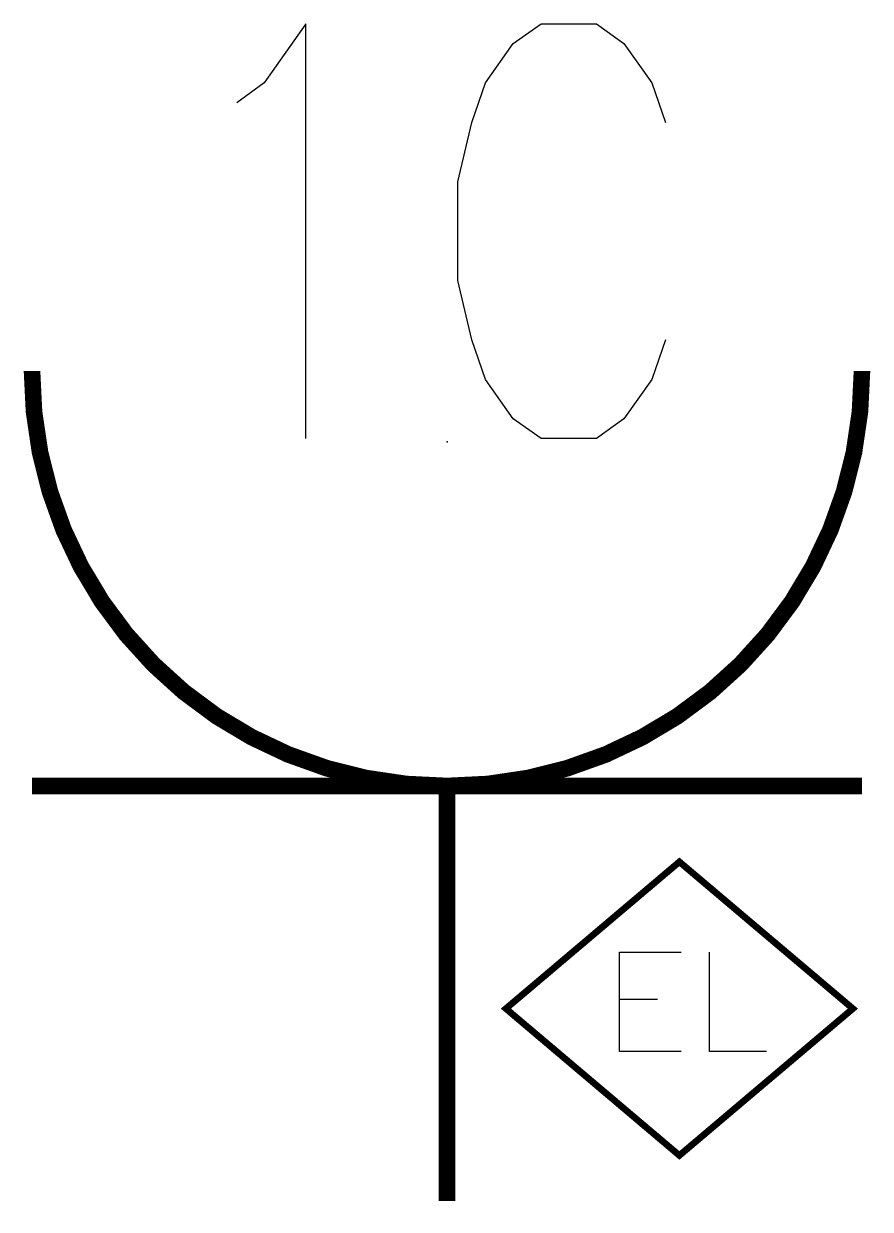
# Model space of a CAD drawing. Header units: millimetres. Extents: x -2.55 to 2.55, y -0.05 to 7.09.
import ezdxf

# ---------------------------------------------------------------- set-up
doc = ezdxf.new("R2010")
doc.units = ezdxf.units.MM
doc.layers.add('TJ(电气专业D)', color=142, linetype='Continuous')

# ---------------------------------------------------------------- blocks, each defined once
blk = doc.blocks.new('A$C16EA1F35')
at = {"layer": 'TJ(电气专业D)'}
for p, q in [((-0.8506, 7.0924), (-1.1005, 6.7353)), ((-0.8506, 4.5926), (-0.8506, 7.0924)), ((0.3994, 6.9734), (0.5663, 7.0924)), ((0.5663, 7.0924), (0.8997, 7.0924)), ((0.8997, 7.0924), (1.0661, 6.9734)), ((0.2329, 6.7353), (0.3994, 6.9734)), ((1.0661, 6.9734), (1.233, 6.7353)), ((-1.1005, 6.7353), (-1.267, 6.6162)), ((0.1495, 6.4973), (0.2329, 6.7353)), ((1.233, 6.7353), (1.3161, 6.4973)), ((0.0661, 6.14), (0.1495, 6.4973)), ((0.0661, 5.5449), (0.0661, 6.14)), ((0.1495, 5.1877), (0.0661, 5.5449)), ((0.2329, 4.9496), (0.1495, 5.1877)), ((1.3161, 5.1877), (1.233, 4.9496)), ((0.3994, 4.7115), (0.2329, 4.9496)), ((1.233, 4.9496), (1.0661, 4.7115)), ((0.5663, 4.5926), (0.3994, 4.7115)), ((1.0661, 4.7115), (0.8997, 4.5926)), ((0.8997, 4.5926), (0.5663, 4.5926)), ((2.5, 2.5), (-2.5, 2.5)), ((0, 2.5), (0, 0)), ((1.2678, 1.2143), (1.0392, 1.2143))]:
    blk.add_line(p, q, dxfattribs=at)
at = {"layer": 'TJ(电气专业D)', "const_width": 0.1}
blk.add_lwpolyline([(-2.5, 5, 0.198912), (-1.7678, 3.2322, 0.198912), (0, 2.5, 0.198912), (1.7678, 3.2322, 0.198912), (2.5, 5)], format="xyb", dxfattribs=at)
at = {"layer": 'TJ(电气专业D)'}
for points, const_width in [([(2.5, 2.5), (-2.5, 2.5)], 0.1), ([(0, 2.5), (0, 0)], 0.1), ([(1.4, 2.0432), (0.3548, 1.1588), (1.4, 0.2744), (2.4452, 1.1588), (1.4, 2.0432), (0.3548, 1.1588)], 0.04)]:
    blk.add_lwpolyline(points, dxfattribs=dict(at, const_width=const_width))
for points in [[(1.4106, 0.9), (1.0392, 0.9), (1.0392, 1.5), (1.4106, 1.5)], [(1.925, 0.9), (1.582, 0.9), (1.582, 1.5)]]:
    blk.add_lwpolyline(points, dxfattribs=at)
for start, end in [(180, 225), (315, 0), (225, 270), (270, 315)]:
    blk.add_arc((0, 5), 2.5, start, end, dxfattribs=at)
blk.add_point((0, 4.5729), dxfattribs=at)

msp = doc.modelspace()

# ---------------------------------------------------------------- block references
at = {"layer": 'TJ(电气专业D)', "linetype": 'ByBlock'}
msp.add_blockref('A$C16EA1F35', (0, 0), dxfattribs=at)

doc.saveas('drawing.dxf')
